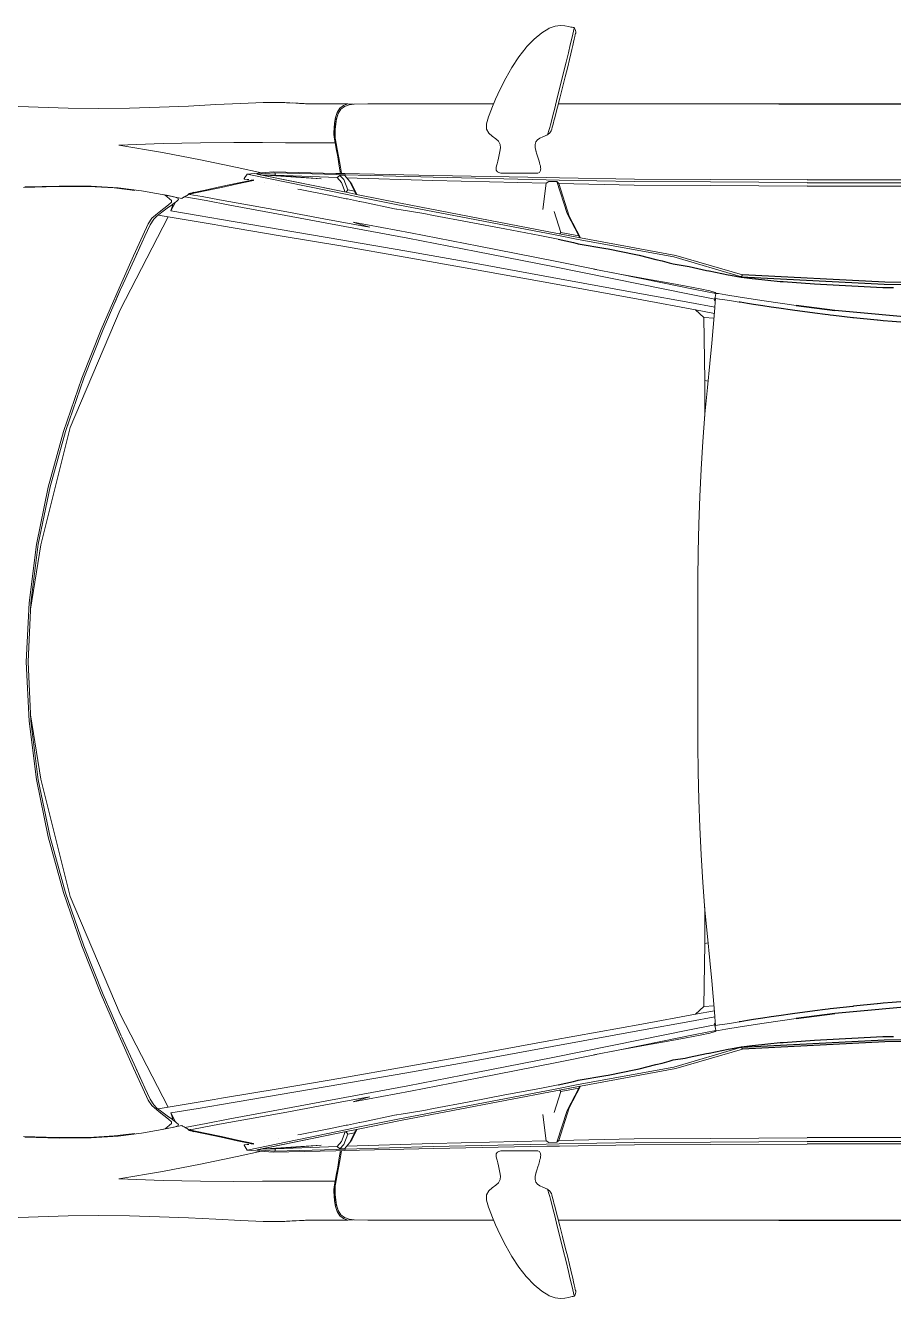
# Model space of a CAD drawing. Header units: millimetres. Extents: x -1608 to 2673, y -1019 to 974.
# Drawn here: x -782 to 576, y -1019 to 974 of the extents above; entities that cross this region are included whole.
import ezdxf

# ---------------------------------------------------------------- set-up
doc = ezdxf.new("R2010")
doc.units = ezdxf.units.MM
doc.header["$MEASUREMENT"] = 0
doc.layers.add('CITROEN C4  01', color=7, linetype='Continuous', true_color=0x9a0018)
doc.layers.add('CITROEN C4  05', color=7, linetype='Continuous', true_color=0x0f0f12)

msp = doc.modelspace()

# ---------------------------------------------------------------- linework, layer by layer
at = {"layer": 'CITROEN C4  01', "linetype": 'Continuous', "lineweight": 0}
for p, q in [((25.6, 962.7), (13.7, 952.9)), ((36.7, 969.6), (25.6, 962.7)), ((36.7, 969.6), (37.1, 969.8)), ((46.7, 973.2), (37.1, 969.8)), ((37.1, 969.8), (37.1, 969.8)), ((55, 974.2), (46.7, 973.2)), ((61.8, 973.7), (55, 974.2)), ((67.1, 972.6), (61.8, 973.7)), ((70.8, 971.8), (67.1, 972.6)), ((73.2, 971.3), (70.8, 971.8)), ((72.5, 953.6), (74.1, 960.7)), ((74.7, 971), (73.2, 971.3)), ((75.2, 965.3), (74.1, 960.7)), ((75.5, 970.8), (74.7, 971)), ((75.8, 968.1), (75.2, 965.3)), ((76, 970.7), (75.5, 970.8)), ((76.1, 969.5), (75.8, 968.1)), ((76.3, 970.5), (76, 970.7)), ((76.2, 970.1), (76.1, 969.5)), ((76.2, 970.1), (76.3, 970.5)), ((76.3, 970.5), (76.3, 970.5)), ((76.6, 970.1), (76.3, 970.5)), ((77, 969.2), (76.6, 970.1)), ((77.6, 967.9), (77, 969.2)), ((78, 959.9), (77.3, 956.9)), ((78.2, 966.2), (77.6, 967.9)), ((78.4, 961.6), (78, 959.9)), ((78.6, 964.3), (78.2, 966.2)), ((78.6, 962.3), (78.4, 961.6)), ((78.6, 962.5), (78.6, 964.3)), ((78.6, 962.3), (78.6, 962.5)), ((78.6, 962.5), (78.6, 962.5)), ((78.6, 962.3), (78.6, 962.3)), ((78.6, 962.3), (78.6, 962.3)), ((-10.6, 924.9), (1, 939.6)), ((1.8, 940.5), (1, 939.6)), ((1.8, 940.5), (13.7, 952.9)), ((1.8, 940.5), (1.8, 940.5)), ((67.3, 931.6), (70.2, 943.9)), ((70.2, 943.9), (72.5, 953.6)), ((74.1, 942.6), (72.8, 936.8)), ((75.3, 948), (74.1, 942.6)), ((76.4, 952.9), (75.3, 948)), ((77.3, 956.9), (76.4, 952.9)), ((-21.2, 908.4), (-10.6, 924.9)), ((63.6, 916.5), (67.3, 931.6)), ((69, 921), (66.1, 909.3)), ((71.1, 929.9), (69, 921)), ((72.8, 936.8), (71.1, 929.9)), ((-21.2, 908.4), (-30.8, 891.5)), ((-20.2, 910), (-21.2, 908.4)), ((-21.2, 908.4), (-21.2, 908.4)), ((54.4, 879.3), (59.2, 898.5)), ((59.2, 898.5), (63.6, 916.5)), ((66.1, 909.3), (62.3, 894)), ((-30.8, 891.5), (-39.4, 874.7)), ((-30.8, 891.5), (-30.8, 891.5)), ((49.8, 860.8), (54.4, 879.3)), ((62.3, 894), (58, 877.1)), ((-46.7, 858.8), (-52.7, 844.7)), ((-39.4, 874.7), (-46.7, 858.8)), ((45.7, 844.8), (49.8, 860.8)), ((53.8, 860.6), (50.2, 846.4)), ((58, 877.1), (53.8, 860.6)), ((-762.8, 846.1), (-808.1, 848)), ((-715.7, 844.7), (-762.8, 846.1)), ((-667.8, 844.1), (-715.7, 844.7)), ((-619.9, 844.7), (-667.8, 844.1)), ((-572.8, 846.1), (-619.9, 844.7)), ((-527.5, 848), (-572.8, 846.1)), ((-484.8, 850.2), (-527.5, 848)), ((-445.6, 852.2), (-484.8, 850.2)), ((-410.5, 853.5), (-445.6, 852.2)), ((-380.4, 853.6), (-410.5, 853.5)), ((-380.4, 853.6), (-378.7, 853.5)), ((-380.4, 853.6), (-380.4, 853.6)), ((-378.7, 853.5), (-376.6, 853.4)), ((-376.6, 853.4), (-373.9, 853.3)), ((-373.9, 853.3), (-373.9, 853.3)), ((-373.9, 853.3), (-368.9, 853)), ((-370.1, 853.1), (-370.1, 853.1)), ((-358.6, 852.5), (-370.1, 853.1)), ((-365, 852.8), (-365, 852.8)), ((-346.1, 852), (-365, 852.8)), ((-359.2, 852.5), (-359.2, 852.5)), ((-359.2, 852.5), (-333.2, 851.6)), ((-353.4, 852.1), (-353.4, 852.1)), ((-353.4, 852.1), (-325.7, 851.3)), ((-348.2, 851.9), (-348.2, 851.9)), ((-326.5, 851.3), (-348.2, 851.9)), ((-344.4, 851.6), (-344.3, 851.6)), ((-328.9, 851.3), (-344.4, 851.6)), ((-336.2, 851.4), (-329.4, 851.3)), ((-336.2, 851.4), (-336.2, 851.4)), ((-329.4, 851.3), (-319.4, 851.3)), ((-319.4, 851.3), (-307, 851.3)), ((-307, 851.3), (-292.8, 851.3)), ((-297.3, 830), (-294.7, 838.1)), ((-294.7, 838.1), (-290.6, 844.5)), ((-292.9, 836.5), (-288.8, 843)), ((-292.8, 851.3), (-277.9, 851.3)), ((-290.6, 844.5), (-285, 849)), ((-288.8, 843), (-283.2, 847.5)), ((-285, 849), (-277.9, 851.3)), ((-283.2, 847.5), (-276.1, 849.8)), ((-277.9, 851.3), (-269.2, 850.9)), ((-276.1, 849.8), (-268.3, 850.9)), ((-276.1, 849.8), (-276.1, 849.8)), ((-269.2, 850.9), (-268.9, 850.9)), ((-268.3, 850.9), (-246.9, 851.3)), ((-246.9, 851.3), (-205.4, 851.3)), ((-205.4, 851.3), (-137.1, 851.3)), ((-137.1, 851.3), (-49.8, 851.3)), ((-57.9, 831), (-53.1, 843.3)), ((-52.7, 844.7), (-54.2, 840.5)), ((-53.1, 843.3), (-53.1, 843.3)), ((45.7, 844.8), (42.8, 833)), ((50.2, 846.4), (47.6, 836.4)), ((51.4, 851.3), (55.2, 851.3)), ((55.2, 851.3), (167.1, 851.3)), ((167.1, 851.3), (281.4, 851.3)), ((281.4, 851.3), (396.4, 851.3)), ((-299.5, 813.3), (-298.8, 821.4)), ((-298.8, 821.4), (-297.3, 830)), ((-298.5, 813.7), (-297.9, 817.5)), ((-296.4, 826.1), (-297.9, 817.5)), ((-297.7, 827.6), (-295.9, 827.6)), ((-297.7, 827.6), (-296.3, 826.4)), ((-297.7, 811.7), (-297, 819.8)), ((-297, 819.8), (-295.5, 828.5)), ((-293.8, 834.2), (-296.4, 826.1)), ((-295.5, 828.5), (-292.9, 836.5)), ((-292.9, 836.5), (-293.8, 834.2)), ((-60.9, 811.7), (-60.8, 820.3)), ((-60.8, 820.3), (-57.9, 831)), ((-60.8, 820.3), (-60.8, 820.3)), ((39.2, 818.8), (38.1, 814.6)), ((40.7, 824.6), (39.2, 818.8)), ((42.8, 833), (40.7, 824.6)), ((42.7, 818), (41.8, 814.7)), ((43.7, 821.5), (42.7, 818)), ((44.6, 825.1), (43.7, 821.5)), ((45.9, 829.7), (44.6, 825.1)), ((47.6, 836.4), (45.9, 829.7)), ((-299.8, 802.8), (-299.7, 806.7)), ((-299.6, 799.9), (-299.8, 802.8)), ((-299.7, 806.7), (-299.5, 813.3)), ((-299, 796.3), (-299.6, 799.9)), ((-299.5, 799.2), (-299.4, 800.6)), ((-299.2, 805.6), (-299.4, 800.6)), ((-298.5, 813.7), (-299.2, 805.6)), ((-298, 801.3), (-297.9, 805.2)), ((-297.8, 798.4), (-298, 801.3)), ((-297.9, 805.2), (-297.7, 811.7)), ((-297.2, 795), (-297.8, 798.4)), ((-60.9, 811.7), (-60.9, 811.7)), ((-57.4, 805.5), (-60.9, 811.7)), ((-57.4, 805.5), (-57.4, 805.5)), ((-52, 800.7), (-57.4, 805.5)), ((-46.3, 796.7), (-52, 800.7)), ((22.7, 797.8), (18.8, 795.2)), ((27.1, 799.9), (22.7, 797.8)), ((30.9, 801.5), (27.1, 799.9)), ((33.1, 802.4), (30.9, 801.5)), ((30.9, 801.5), (30.9, 801.5)), ((33.1, 802.4), (34.3, 802.9)), ((33.3, 802.5), (33.1, 802.4)), ((33.1, 802.4), (33.1, 802.4)), ((35, 803.3), (34.3, 802.9)), ((34.7, 803.1), (37.2, 811.3)), ((35.7, 803.9), (35, 803.3)), ((35.7, 803.9), (36.9, 804.9)), ((38.2, 806.2), (36.9, 804.9)), ((36.9, 804.9), (36.9, 804.9)), ((37.2, 811.3), (38.1, 814.6)), ((39.4, 807.6), (38.2, 806.2)), ((40.3, 809.2), (39.4, 807.6)), ((40.5, 810), (40.3, 809.2)), ((40.3, 809.3), (40.3, 809.3)), ((41, 811.9), (40.5, 810)), ((41.8, 814.7), (41, 811.9)), ((-566.8, 789.5), (-636.6, 787)), ((-636.6, 787), (-567.9, 775.5)), ((-508.4, 790.4), (-566.8, 789.5)), ((-456.2, 790.7), (-508.4, 790.4)), ((-411.5, 790.7), (-456.2, 790.7)), ((-375.5, 790.6), (-411.5, 790.7)), ((-346, 790.6), (-375.5, 790.6)), ((-320.8, 790.6), (-346, 790.6)), ((-297.9, 790.5), (-320.8, 790.6)), ((-297.9, 790.5), (-299, 796.3)), ((-296.1, 780.9), (-297.9, 790.5)), ((-296.2, 789.6), (-297.2, 795)), ((-294.5, 780.5), (-296.2, 789.6)), ((-293.8, 768.3), (-296.1, 780.9)), ((-292.5, 769.5), (-294.5, 780.5)), ((-42.1, 792.8), (-46.3, 796.7)), ((-42, 792.8), (-42, 792.8)), ((-39.8, 787.9), (-42, 792.8)), ((-42, 792.8), (-42, 792.8)), ((-40, 777.1), (-39.3, 782.6)), ((-39.3, 782.6), (-39.8, 787.9)), ((15.1, 787.6), (16.2, 792.1)), ((15.4, 782.5), (15.1, 787.6)), ((16.6, 777.1), (15.4, 782.5)), ((16.2, 792.1), (18.8, 795.2)), ((16.2, 792.1), (16.2, 792.1)), ((16.4, 777.9), (17.9, 772.9)), ((19.1, 795.6), (19.1, 795.6)), ((-567.9, 775.5), (-508.5, 763.9)), ((-508.5, 763.9), (-451.2, 751.8)), ((-291.3, 753.8), (-293.8, 768.3)), ((-290.6, 758.5), (-292.5, 769.5)), ((-288.9, 749.1), (-290.6, 758.5)), ((-44.5, 757.5), (-43.5, 761.6)), ((-43.5, 761.6), (-42.4, 766.4)), ((-42.4, 766.4), (-41.2, 771.6)), ((-41.2, 771.6), (-40, 777.1)), ((16.6, 777.1), (16.6, 777.1)), ((17.9, 772.9), (19.3, 768)), ((19.3, 768), (20.7, 763.5)), ((20.7, 763.5), (21.8, 759.6)), ((21.8, 759.6), (22.7, 756.5)), ((-451.2, 751.8), (-413.1, 743.4)), ((-289.3, 742.5), (-291.3, 753.8)), ((-287.8, 743), (-288.9, 749.1)), ((-287.7, 742.4), (-287.8, 743)), ((-45.8, 751.8), (-45.9, 750.3)), ((-45.9, 750.3), (-45.6, 747.7)), ((-45.9, 750.3), (-45.9, 750.3)), ((-45.3, 754.4), (-45.8, 751.8)), ((-45.8, 751.8), (-45.8, 751.8)), ((-45.6, 747.7), (-44.2, 745.6)), ((-45.6, 747.7), (-45.6, 747.7)), ((-45.3, 754.2), (-44.5, 757.5)), ((-45.3, 754.4), (-44.8, 756.1)), ((-45.3, 754.4), (-45.3, 754.4)), ((-45.3, 754.2), (-45.3, 754.2)), ((-45.3, 754.2), (-45.3, 754.2)), ((-43.9, 745.1), (-44.2, 745.6)), ((-43.9, 745.1), (-43.9, 745.1)), ((-41.8, 743.8), (-43.9, 745.1)), ((-38.4, 743.1), (-41.8, 743.8)), ((-33.3, 742.9), (-38.4, 743.1)), ((-26.4, 742.9), (-33.3, 742.9)), ((-17.5, 742.9), (-26.4, 742.9)), ((-7.7, 742.9), (-17.5, 742.9)), ((1.9, 742.9), (-7.7, 742.9)), ((10.1, 742.9), (1.9, 742.9)), ((15.8, 742.9), (10.1, 742.9)), ((19.5, 743.1), (15.8, 742.9)), ((21.7, 743.8), (19.5, 743.1)), ((22.7, 745.1), (21.7, 743.8)), ((22.7, 756.5), (23.3, 754.4)), ((23.4, 747.1), (22.7, 745.1)), ((23.3, 754.4), (23.4, 753.7)), ((23.4, 747.1), (23.5, 747.7)), ((23.4, 747.1), (23.4, 747.1)), ((23.5, 747.7), (23.8, 750.3)), ((23.8, 750.3), (23.7, 751.3)), ((-785.3, 720.3), (-732.2, 721.9)), ((-783.7, 721.4), (-729.8, 722.8)), ((-732.2, 721.9), (-683.4, 721.9)), ((-729.8, 722.8), (-679.6, 722.6)), ((-683.4, 721.9), (-643.4, 719.7)), ((-679.6, 722.6), (-637.3, 719.9)), ((-643.4, 719.7), (-611.5, 716)), ((-637.3, 719.9), (-600.8, 715.4)), ((-476.2, 721.8), (-501.4, 716.4)), ((-501, 715.3), (-475.8, 720.7)), ((-451, 727.1), (-476.2, 721.8)), ((-475.8, 720.7), (-450.6, 726)), ((-425.8, 732.5), (-451, 727.1)), ((-450.6, 726), (-425.4, 731.4)), ((-428.3, 732), (-429.1, 732.1)), ((-425.8, 732.4), (-425.8, 732.5)), ((-425.7, 732.1), (-425.8, 732.4)), ((-425.5, 731.8), (-425.7, 732.1)), ((-425.4, 731.4), (-425.5, 731.8)), ((-408.5, 728.1), (-408.5, 728.1)), ((-387.2, 724), (-387.2, 724)), ((-352.5, 717.2), (-356.4, 718)), ((-600.8, 715.4), (-568.4, 709.6)), ((-571.8, 710.2), (-561.8, 708.2)), ((-568.4, 709.6), (-537.9, 703.3)), ((-563.9, 708.6), (-553.9, 700.1)), ((-561.8, 708.2), (-549.9, 705.7)), ((-553.9, 700.1), (-554, 697.5)), ((-549.9, 705.7), (-543.9, 703.9)), ((-543.9, 703.9), (-542.9, 701.8)), ((-543.7, 701.1), (-543, 701.8)), ((-537.9, 703.3), (-536.6, 704.1)), ((-536.6, 704.1), (-535.3, 704.8)), ((-535.3, 704.8), (-534, 705.6)), ((-534, 705.6), (-532.5, 706.4)), ((-532.5, 706.4), (-531, 707.2)), ((-532.5, 706.4), (-532.5, 706.4)), ((-531, 707.2), (-529.6, 708.1)), ((-531, 707.2), (-531, 707.2)), ((-529.6, 708.1), (-528.3, 708.9)), ((-529.6, 708.1), (-529.6, 708.1)), ((-528.3, 708.9), (-527.3, 709.6)), ((-527.3, 709.6), (-526.8, 710.2)), ((-526.8, 710.2), (-526.6, 710.7)), ((-501.4, 716.4), (-526.7, 711.1)), ((-526.7, 711.1), (-526.6, 711)), ((-526.6, 711), (-526.5, 710.7)), ((-526.6, 710.7), (-526.6, 711)), ((-526.5, 710.7), (-526.4, 710.4)), ((-526.4, 710.4), (-526.2, 710)), ((-526.2, 710), (-501, 715.3)), ((-526.2, 710), (-525.1, 709.7)), ((-525.1, 709.7), (-519.6, 708.7)), ((-519.6, 713), (-521, 712.3)), ((-519.6, 713), (-519.6, 713)), ((-519.6, 708.7), (-505.7, 706.2)), ((-505.7, 706.2), (-478.9, 701.3)), ((-478.9, 701.3), (-435, 693.4)), ((-352.5, 717.2), (-352.5, 717.2)), ((-573.1, 682), (-584.9, 672.2)), ((-569.3, 681.8), (-576.8, 675.8)), ((-565.7, 687.6), (-573.1, 682)), ((-569.3, 681.8), (-569.3, 681.8)), ((-560.7, 688.1), (-569.2, 681.9)), ((-558.6, 693.1), (-565.7, 687.6)), ((-552.5, 694), (-560.7, 688.1)), ((-560.7, 688.1), (-552.5, 694)), ((-554, 697.5), (-558.6, 693.1)), ((-552.5, 694), (-552.5, 694)), ((-552.4, 694.1), (-549.2, 696.4)), ((-435, 693.4), (-379, 683.2)), ((-379, 683.2), (-315.7, 671.6)), ((-144.1, 676.8), (-159.2, 679.7)), ((-590.5, 663.4), (-599, 645.3)), ((-587.1, 662.1), (-595.5, 644.4)), ((-584.9, 672.2), (-590.5, 663.4)), ((-581.8, 670.9), (-587.1, 662.1)), ((-582.1, 670.5), (-581.8, 670.9)), ((-576.8, 675.8), (-581.8, 670.9)), ((-315.7, 671.6), (-250.1, 659.4)), ((-250.1, 659.4), (-243.4, 658.2)), ((-249.4, 659.8), (-243.4, 658.2)), ((-88, 666.1), (-144.1, 676.8)), ((-32.3, 655.5), (-88, 666.1)), ((-599, 645.3), (-613.2, 613.3)), ((-595.5, 644.4), (-609.7, 613.1)), ((22.4, 645.1), (-32.3, 655.5)), ((51.1, 639.8), (22.4, 645.1)), ((-609.7, 613.1), (-601.7, 630.6)), ((-613.2, 613.3), (-636, 562.9)), ((-632.2, 563.9), (-609.7, 613.1)), ((-607.5, 618), (-609.7, 613.1)), ((107, 592.4), (145.2, 585.3)), ((107, 592.4), (111.3, 592)), ((145.2, 585.3), (187.8, 577.6)), ((338.8, 580.9), (336.7, 581.3)), ((-636, 562.9), (-664.2, 497.9)), ((-632.6, 563.1), (-660.9, 498.2)), ((-642.7, 539.9), (-632.6, 563.1)), ((-632.6, 563.1), (-632.6, 563.1)), ((187.8, 577.6), (223.3, 571.2)), ((223.3, 571.2), (251.7, 566)), ((251.7, 566), (273.4, 561.9)), ((273.4, 561.9), (288.3, 558.6)), ((288.3, 558.6), (296.6, 555.9)), ((296, 544.8), (296.2, 545.7)), ((296.1, 545.5), (296, 544.7)), ((296, 544), (296, 544.8)), ((296, 544.7), (296, 544)), ((296, 544), (296.1, 543.6)), ((296, 544), (296, 543.8)), ((296.1, 543.6), (296, 543.8)), ((296.1, 543.6), (296.1, 543.5)), ((296.2, 545.7), (296.3, 546.6)), ((296.4, 547), (296.3, 546.6)), ((296.6, 547.7), (296.4, 547)), ((296.9, 540.9), (296.4, 532.4)), ((296.6, 555.9), (298.5, 554.7)), ((296.8, 548.8), (296.6, 547.7)), ((296.8, 548.8), (296.9, 549.2)), ((296.8, 548.8), (296.8, 548.8)), ((297.2, 550.5), (296.9, 549.2)), ((297.3, 546), (296.9, 540.9)), ((297.2, 550.5), (297.4, 551.4)), ((297.3, 546.7), (297.3, 546)), ((300.5, 546.2), (297.3, 546.7)), ((297.6, 552.6), (297.4, 551.4)), ((297.4, 551.4), (297.4, 551.4)), ((297.8, 553.3), (297.6, 552.6)), ((298, 554), (297.8, 553.3)), ((298, 554), (298.1, 554.3)), ((298.1, 554.3), (298.3, 554.7)), ((298.1, 554.3), (298.1, 554.3)), ((298.3, 554.7), (302.3, 554.3)), ((302.3, 554.3), (313.7, 552.6)), ((313.7, 552.6), (336.2, 548.9)), ((373.7, 542.9), (336.2, 548.9)), ((423.7, 535.5), (373.7, 542.9)), ((373.7, 542.9), (373.7, 542.9)), ((373.7, 542.9), (423.8, 535.5)), ((295.4, 519.5), (293.9, 501.3)), ((296.4, 532.4), (295.4, 519.5)), ((293.9, 501.3), (291.7, 476.7)), ((-664.2, 497.9), (-694.3, 421.8)), ((-660.9, 498.2), (-691.1, 422.1)), ((291.7, 476.7), (288.4, 444.6)), ((288.4, 444.6), (284.7, 407)), ((-694.3, 421.8), (-723, 338.4)), ((-691.1, 422.1), (-719.9, 338.6)), ((284.7, 407), (280.9, 365.7)), ((-719.9, 338.6), (-711.5, 362.9)), ((280.9, 365.7), (277.5, 322.6)), ((-723, 338.4), (-746.9, 251.3)), ((-719.9, 338.6), (-744, 251.5)), ((277.5, 322.6), (274.8, 279.4)), ((274.8, 279.4), (272.8, 236.3)), ((-746.9, 251.3), (-765.2, 161.5)), ((-744, 251.5), (-762.4, 161.7)), ((272.8, 236.3), (271.4, 193.1)), ((271.4, 193.1), (270.5, 150)), ((-765.2, 161.5), (-776.9, 69.9)), ((-762.4, 161.7), (-774.2, 70)), ((270.5, 150), (269.9, 106.8)), ((269.9, 106.8), (269.6, 63.7)), ((-776.9, 69.9), (-781.1, -22.6)), ((-774.2, 70), (-778.4, -22.6)), ((269.6, 63.7), (269.5, 20.5)), ((269.5, 20.5), (269.5, -22.6)), ((-776.9, -115.2), (-781.1, -22.6)), ((-774.2, -115.2), (-778.4, -22.6)), ((269.5, -65.8), (269.5, -22.6)), ((269.6, -108.9), (269.5, -65.8)), ((-765.2, -206.8), (-776.9, -115.2)), ((-762.4, -206.9), (-774.2, -115.2)), ((269.9, -152.1), (269.6, -108.9)), ((270.5, -195.2), (269.9, -152.1)), ((271.4, -238.4), (270.5, -195.2)), ((-746.9, -296.6), (-765.2, -206.8)), ((-744, -296.8), (-762.4, -206.9)), ((272.8, -281.5), (271.4, -238.4)), ((-723, -383.6), (-746.9, -296.6)), ((-719.9, -383.9), (-744, -296.8)), ((274.8, -324.7), (272.8, -281.5)), ((277.5, -367.8), (274.8, -324.7)), ((280.9, -411), (277.5, -367.8)), ((-694.3, -467), (-723, -383.6)), ((-719.9, -383.9), (-711.5, -408.1)), ((-691.1, -467.3), (-719.9, -383.9)), ((284.7, -452.3), (280.9, -411)), ((288.4, -489.9), (284.7, -452.3)), ((-664.2, -543.1), (-694.3, -467)), ((-660.9, -543.4), (-691.1, -467.3)), ((291.7, -521.9), (288.4, -489.9)), ((293.9, -546.6), (291.7, -521.9)), ((-636, -608.2), (-664.2, -543.1)), ((-632.6, -608.3), (-660.9, -543.4)), ((295.4, -564.8), (293.9, -546.6)), ((296.4, -577.6), (295.4, -564.8)), ((296.9, -586.1), (296.4, -577.6)), ((-642.7, -585.2), (-632.6, -608.3)), ((296, -589.2), (296.1, -588.8)), ((296.1, -588.8), (296, -589)), ((296, -589.2), (296, -589)), ((296, -589.2), (296, -590)), ((296, -589.9), (296, -589.2)), ((296.1, -590.7), (296, -589.9)), ((296, -590), (296.2, -590.9)), ((296.1, -588.8), (296.1, -588.8)), ((296.2, -590.9), (296.3, -591.8)), ((296.4, -592.2), (296.3, -591.8)), ((296.6, -592.9), (296.4, -592.2)), ((296.8, -594), (296.6, -592.9)), ((296.8, -594), (296.9, -594.4)), ((296.8, -594), (296.8, -594)), ((297.3, -591.2), (296.9, -586.1)), ((297.2, -595.8), (296.9, -594.4)), ((297.2, -595.8), (297.4, -596.7)), ((297.3, -592), (297.3, -591.2)), ((300.5, -591.5), (297.3, -592)), ((297.6, -597.8), (297.4, -596.7)), ((297.4, -596.7), (297.4, -596.7)), ((297.8, -598.5), (297.6, -597.8)), ((302.3, -599.6), (313.7, -597.8)), ((313.7, -597.8), (336.2, -594.2)), ((373.7, -588.1), (336.2, -594.2)), ((423.7, -580.7), (373.7, -588.1)), ((373.7, -588.1), (423.8, -580.7)), ((373.7, -588.1), (373.7, -588.1)), ((-613.2, -658.5), (-636, -608.2)), ((-632.6, -608.3), (-632.6, -608.3)), ((-632.2, -609.2), (-609.7, -658.3)), ((187.8, -622.8), (223.3, -616.5)), ((223.3, -616.5), (251.7, -611.3)), ((251.7, -611.3), (273.4, -607.1)), ((273.4, -607.1), (288.3, -603.8)), ((288.3, -603.8), (296.6, -601.1)), ((296.6, -601.1), (298.5, -600)), ((298, -599.2), (297.8, -598.5)), ((298, -599.2), (298.1, -599.6)), ((298.1, -599.6), (298.1, -599.6)), ((298.1, -599.6), (298.3, -600)), ((298.3, -600), (302.3, -599.6)), ((107, -637.6), (145.2, -630.6)), ((107, -637.6), (111.3, -637.3)), ((145.2, -630.6), (187.8, -622.8)), ((338.8, -626.2), (336.7, -626.5)), ((-599, -690.5), (-613.2, -658.5)), ((-609.7, -658.3), (-601.7, -675.8)), ((-595.5, -689.7), (-609.7, -658.3)), ((-607.5, -663.2), (-609.7, -658.3)), ((-590.5, -708.7), (-599, -690.5)), ((-587.1, -707.3), (-595.5, -689.7)), ((22.4, -690.4), (-32.3, -700.7)), ((51.1, -685), (22.4, -690.4)), ((-584.9, -717.4), (-590.5, -708.7)), ((-581.8, -716.1), (-587.1, -707.3)), ((-573.1, -727.2), (-584.9, -717.4)), ((-582.1, -715.8), (-581.8, -716.1)), ((-576.8, -721.1), (-581.8, -716.1)), ((-379, -728.4), (-315.7, -716.8)), ((-315.7, -716.8), (-250.1, -704.7)), ((-250.1, -704.7), (-243.4, -703.4)), ((-249.4, -705.1), (-243.4, -703.4)), ((-88, -711.3), (-144.1, -722.1)), ((-32.3, -700.7), (-88, -711.3)), ((-569.3, -727), (-576.8, -721.1)), ((-565.7, -732.8), (-573.1, -727.2)), ((-569.3, -727), (-569.3, -727)), ((-560.7, -733.3), (-569.2, -727.1)), ((-558.6, -738.3), (-565.7, -732.8)), ((-552.5, -739.2), (-560.7, -733.3)), ((-560.7, -733.3), (-552.5, -739.2)), ((-435, -738.6), (-379, -728.4)), ((-144.1, -722.1), (-159.2, -725)), ((-600.8, -760.6), (-568.4, -754.9)), ((-571.8, -755.5), (-561.8, -753.4)), ((-568.4, -754.9), (-537.9, -748.6)), ((-563.9, -753.8), (-553.9, -745.4)), ((-561.8, -753.4), (-549.9, -751)), ((-554, -742.8), (-558.6, -738.3)), ((-553.9, -745.4), (-554, -742.8)), ((-552.5, -739.2), (-552.5, -739.2)), ((-552.4, -739.3), (-549.2, -741.7)), ((-549.9, -751), (-543.9, -749.1)), ((-543.9, -749.1), (-542.9, -747.1)), ((-543.7, -746.4), (-543, -747.1)), ((-537.9, -748.6), (-536.6, -749.3)), ((-536.6, -749.3), (-535.3, -750)), ((-535.3, -750), (-534, -750.8)), ((-534, -750.8), (-532.5, -751.6)), ((-532.5, -751.6), (-531, -752.5)), ((-532.5, -751.6), (-532.5, -751.6)), ((-531, -752.5), (-529.6, -753.3)), ((-531, -752.5), (-531, -752.5)), ((-529.6, -753.3), (-528.3, -754.1)), ((-529.6, -753.3), (-529.6, -753.3)), ((-528.3, -754.1), (-527.3, -754.9)), ((-527.3, -754.9), (-526.8, -755.5)), ((-526.8, -755.5), (-526.6, -755.9)), ((-526.7, -756.3), (-526.6, -756.2)), ((-501.4, -761.7), (-526.7, -756.3)), ((-526.6, -755.9), (-526.6, -756.2)), ((-526.6, -756.2), (-526.5, -756)), ((-526.5, -756), (-526.4, -755.6)), ((-526.4, -755.6), (-526.2, -755.2)), ((-526.2, -755.2), (-525.1, -755)), ((-526.2, -755.2), (-501, -760.6)), ((-525.1, -755), (-519.6, -754)), ((-519.6, -758.2), (-521, -757.5)), ((-519.6, -754), (-505.7, -751.4)), ((-505.7, -751.4), (-478.9, -746.6)), ((-478.9, -746.6), (-435, -738.6)), ((-785.3, -765.6), (-732.2, -767.2)), ((-783.7, -766.7), (-729.8, -768.1)), ((-732.2, -767.2), (-683.4, -767.2)), ((-729.8, -768.1), (-679.6, -767.8)), ((-683.4, -767.2), (-643.4, -764.9)), ((-679.6, -767.8), (-637.3, -765.1)), ((-643.4, -764.9), (-611.5, -761.2)), ((-637.3, -765.1), (-600.8, -760.6)), ((-519.6, -758.2), (-519.6, -758.2)), ((-476.2, -767), (-501.4, -761.7)), ((-501, -760.6), (-475.8, -765.9)), ((-451, -772.4), (-476.2, -767)), ((-475.8, -765.9), (-450.6, -771.3)), ((-425.8, -777.7), (-451, -772.4)), ((-450.6, -771.3), (-425.4, -776.6)), ((-428.3, -777.2), (-429.1, -777.4)), ((-425.7, -777.4), (-425.8, -777.6)), ((-425.5, -777), (-425.7, -777.4)), ((-425.4, -776.6), (-425.5, -777)), ((-408.5, -773.3), (-408.5, -773.3)), ((-387.2, -769.2), (-387.2, -769.2)), ((-352.5, -762.4), (-356.4, -763.2)), ((-352.5, -762.4), (-352.5, -762.4)), ((-508.5, -809.1), (-451.2, -797)), ((-451.2, -797), (-413.1, -788.7)), ((-425.8, -777.6), (-425.8, -777.7)), ((-289.3, -787.7), (-291.3, -799.1)), ((-288.9, -794.3), (-290.6, -803.7)), ((-287.8, -788.3), (-288.9, -794.3)), ((-287.7, -787.7), (-287.8, -788.3)), ((-45.9, -795.6), (-45.6, -793)), ((-45.8, -797.1), (-45.9, -795.6)), ((-45.9, -795.6), (-45.9, -795.6)), ((-45.3, -799.6), (-45.8, -797.1)), ((-45.8, -797.1), (-45.8, -797.1)), ((-45.6, -793), (-44.2, -790.8)), ((-45.6, -793), (-45.6, -793)), ((-43.9, -790.3), (-44.2, -790.8)), ((-41.8, -789.1), (-43.9, -790.3)), ((-43.9, -790.3), (-43.9, -790.3)), ((-38.4, -788.3), (-41.8, -789.1)), ((-33.3, -788.1), (-38.4, -788.3)), ((-26.4, -788.1), (-33.3, -788.1)), ((-17.5, -788.1), (-26.4, -788.1)), ((-7.7, -788.1), (-17.5, -788.1)), ((1.9, -788.1), (-7.7, -788.1)), ((10.1, -788.1), (1.9, -788.1)), ((15.8, -788.1), (10.1, -788.1)), ((19.5, -788.3), (15.8, -788.1)), ((21.7, -789.1), (19.5, -788.3)), ((22.7, -790.3), (21.7, -789.1)), ((23.4, -792.3), (22.7, -790.3)), ((23.4, -792.3), (23.4, -792.3)), ((23.4, -792.3), (23.5, -793)), ((23.5, -793), (23.8, -795.6)), ((23.8, -795.6), (23.7, -796.6)), ((-567.9, -820.7), (-508.5, -809.1)), ((-293.8, -813.6), (-296.1, -826.1)), ((-292.5, -814.8), (-294.5, -825.7)), ((-291.3, -799.1), (-293.8, -813.6)), ((-290.6, -803.7), (-292.5, -814.8)), ((-45.3, -799.4), (-45.3, -799.4)), ((-45.3, -799.4), (-44.5, -802.7)), ((-45.3, -799.4), (-45.3, -799.4)), ((-45.3, -799.6), (-44.8, -801.3)), ((-45.3, -799.6), (-45.3, -799.6)), ((-44.5, -802.7), (-43.5, -806.8)), ((-43.5, -806.8), (-42.4, -811.6)), ((-42.4, -811.6), (-41.2, -816.8)), ((-41.2, -816.8), (-40, -822.3)), ((17.9, -818.2), (19.3, -813.3)), ((19.3, -813.3), (20.7, -808.8)), ((20.7, -808.8), (21.8, -804.9)), ((21.8, -804.9), (22.7, -801.7)), ((22.7, -801.7), (23.3, -799.6)), ((23.3, -799.6), (23.4, -798.9)), ((-636.6, -832.2), (-567.9, -820.7)), ((-566.8, -834.8), (-636.6, -832.2)), ((-508.4, -835.7), (-566.8, -834.8)), ((-456.2, -836), (-508.4, -835.7)), ((-411.5, -835.9), (-456.2, -836)), ((-375.5, -835.9), (-411.5, -835.9)), ((-346, -835.8), (-375.5, -835.9)), ((-320.8, -835.8), (-346, -835.8)), ((-297.9, -835.8), (-320.8, -835.8)), ((-297.9, -835.8), (-299, -841.5)), ((-296.1, -826.1), (-297.9, -835.8)), ((-296.2, -834.8), (-297.2, -840.2)), ((-294.5, -825.7), (-296.2, -834.8)), ((-39.8, -833.2), (-42, -838.1)), ((-40, -822.3), (-39.3, -827.8)), ((-39.3, -827.8), (-39.8, -833.2)), ((15.4, -827.8), (15.1, -832.9)), ((15.1, -832.9), (16.2, -837.3)), ((16.6, -822.3), (15.4, -827.8)), ((16.2, -837.3), (18.8, -840.5)), ((16.2, -837.3), (16.2, -837.3)), ((16.4, -823.1), (17.9, -818.2)), ((16.6, -822.3), (16.6, -822.3)), ((-299.6, -845.1), (-299.8, -848)), ((-299.8, -848), (-299.7, -852)), ((-299.7, -852), (-299.5, -858.5)), ((-299, -841.5), (-299.6, -845.1)), ((-299.5, -844.4), (-299.4, -845.9)), ((-299.2, -850.8), (-299.4, -845.9)), ((-298.5, -858.9), (-299.2, -850.8)), ((-297.8, -843.6), (-298, -846.5)), ((-298, -846.5), (-297.9, -850.4)), ((-297.9, -850.4), (-297.7, -857)), ((-297.2, -840.2), (-297.8, -843.6)), ((-297.7, -857), (-297, -865.1)), ((-57.4, -850.7), (-60.9, -857)), ((-60.9, -857), (-60.9, -857)), ((-60.9, -857), (-60.8, -865.6)), ((-52, -845.9), (-57.4, -850.7)), ((-57.4, -850.7), (-57.4, -850.7)), ((-46.3, -841.9), (-52, -845.9)), ((-42.1, -838.1), (-46.3, -841.9)), ((-42, -838.1), (-42, -838.1)), ((-42, -838.1), (-42, -838.1)), ((22.7, -843.1), (18.8, -840.5)), ((19.1, -840.8), (19.1, -840.8)), ((27.1, -845.2), (22.7, -843.1)), ((30.9, -846.7), (27.1, -845.2)), ((33.1, -847.6), (30.9, -846.7)), ((30.9, -846.7), (30.9, -846.7)), ((33.3, -847.7), (33.1, -847.6)), ((33.1, -847.7), (34.3, -848.2)), ((33.1, -847.7), (33.1, -847.7)), ((35, -848.6), (34.3, -848.2)), ((34.7, -848.4), (37.2, -856.5)), ((35.7, -849.2), (35, -848.6)), ((35.7, -849.2), (36.9, -850.2)), ((38.2, -851.4), (36.9, -850.2)), ((36.9, -850.2), (36.9, -850.2)), ((37.2, -856.5), (38.1, -859.8)), ((39.4, -852.9), (38.2, -851.4)), ((40.3, -854.5), (39.4, -852.9)), ((40.5, -855.2), (40.3, -854.5)), ((40.3, -854.5), (40.3, -854.5)), ((41, -857.2), (40.5, -855.2)), ((41.8, -859.9), (41, -857.2)), ((-299.5, -858.5), (-298.8, -866.6)), ((-298.8, -866.6), (-297.3, -875.2)), ((-298.5, -858.9), (-297.9, -862.8)), ((-296.4, -871.4), (-297.9, -862.8)), ((-297.7, -872.8), (-296.3, -871.6)), ((-297.7, -872.9), (-295.9, -872.9)), ((-297.3, -875.2), (-294.7, -883.3)), ((-297, -865.1), (-295.5, -873.7)), ((-293.8, -879.5), (-296.4, -871.4)), ((-295.5, -873.7), (-292.9, -881.8)), ((-60.8, -865.6), (-60.8, -865.6)), ((-60.8, -865.6), (-57.9, -876.2)), ((-57.9, -876.2), (-53.1, -888.5)), ((39.2, -864), (38.1, -859.8)), ((40.7, -869.8), (39.2, -864)), ((42.8, -878.2), (40.7, -869.8)), ((42.7, -863.2), (41.8, -859.9)), ((43.7, -866.8), (42.7, -863.2)), ((44.6, -870.3), (43.7, -866.8)), ((45.9, -874.9), (44.6, -870.3)), ((47.6, -881.7), (45.9, -874.9)), ((-762.8, -891.4), (-808.1, -893.3)), ((-715.7, -890), (-762.8, -891.4)), ((-667.8, -889.4), (-715.7, -890)), ((-619.9, -890), (-667.8, -889.4)), ((-572.8, -891.4), (-619.9, -890)), ((-527.5, -893.3), (-572.8, -891.4)), ((-484.8, -895.4), (-527.5, -893.3)), ((-445.6, -897.4), (-484.8, -895.4)), ((-359.2, -897.7), (-333.2, -896.8)), ((-353.4, -897.4), (-325.7, -896.6)), ((-326.5, -896.6), (-348.2, -897.1)), ((-348.2, -897.1), (-348.2, -897.1)), ((-328.9, -896.6), (-344.4, -896.9)), ((-344.4, -896.9), (-344.3, -896.9)), ((-336.2, -896.6), (-329.4, -896.6)), ((-336.2, -896.6), (-336.2, -896.6)), ((-329.4, -896.6), (-319.4, -896.6)), ((-319.4, -896.6), (-307, -896.5)), ((-307, -896.5), (-292.8, -896.5)), ((-294.7, -883.3), (-290.6, -889.8)), ((-292.9, -881.8), (-293.8, -879.5)), ((-292.9, -881.8), (-288.8, -888.2)), ((-292.8, -896.5), (-277.9, -896.5)), ((-290.6, -889.8), (-285, -894.3)), ((-288.8, -888.2), (-283.2, -892.7)), ((-285, -894.3), (-277.9, -896.5)), ((-283.2, -892.7), (-276.1, -895)), ((-277.9, -896.5), (-269.2, -896.2)), ((-276.1, -895), (-276.1, -895)), ((-276.1, -895), (-268.3, -896.2)), ((-269.2, -896.2), (-268.9, -896.1)), ((-268.3, -896.2), (-246.9, -896.6)), ((-246.9, -896.6), (-205.4, -896.6)), ((-205.4, -896.6), (-137.1, -896.6)), ((-137.1, -896.6), (-49.8, -896.6)), ((-52.7, -889.9), (-54.2, -885.7)), ((-53.1, -888.5), (-53.1, -888.5)), ((-46.7, -904), (-52.7, -889.9)), ((45.7, -890), (42.8, -878.2)), ((45.7, -890), (49.8, -906)), ((50.2, -891.6), (47.6, -881.7)), ((53.8, -905.8), (50.2, -891.6)), ((51.4, -896.6), (55.2, -896.6)), ((55.2, -896.6), (167.1, -896.6)), ((167.1, -896.6), (281.4, -896.6)), ((281.4, -896.6), (396.4, -896.6)), ((-410.5, -898.8), (-445.6, -897.4)), ((-380.4, -898.9), (-410.5, -898.8)), ((-380.4, -898.9), (-378.7, -898.8)), ((-380.4, -898.9), (-380.4, -898.9)), ((-378.7, -898.8), (-376.6, -898.7)), ((-376.6, -898.7), (-373.9, -898.5)), ((-373.9, -898.5), (-368.9, -898.2)), ((-373.9, -898.5), (-373.9, -898.5)), ((-358.6, -897.8), (-370.1, -898.3)), ((-370.1, -898.3), (-370.1, -898.3)), ((-346.1, -897.2), (-365, -898)), ((-365, -898), (-365, -898)), ((-359.2, -897.7), (-359.2, -897.7)), ((-353.4, -897.4), (-353.4, -897.4)), ((-39.4, -919.9), (-46.7, -904)), ((49.8, -906), (54.4, -924.5)), ((58, -922.4), (53.8, -905.8)), ((-30.8, -936.8), (-39.4, -919.9)), ((-21.2, -953.7), (-30.8, -936.8)), ((-30.8, -936.8), (-30.8, -936.8)), ((54.4, -924.5), (59.2, -943.7)), ((62.3, -939.3), (58, -922.4)), ((-20.2, -955.2), (-21.2, -953.7)), ((-21.2, -953.7), (-10.6, -970.2)), ((-21.2, -953.7), (-21.2, -953.7)), ((59.2, -943.7), (63.6, -961.7)), ((66.1, -954.5), (62.3, -939.3)), ((69, -966.2), (66.1, -954.5)), ((-10.6, -970.2), (1, -984.8)), ((63.6, -961.7), (67.3, -976.9)), ((67.3, -976.9), (70.2, -989.2)), ((71.1, -975.1), (69, -966.2)), ((72.8, -982), (71.1, -975.1)), ((1.8, -985.7), (1, -984.8)), ((1.8, -985.7), (1.8, -985.7)), ((1.8, -985.7), (13.7, -998.1)), ((70.2, -989.2), (72.5, -998.8)), ((74.1, -987.8), (72.8, -982)), ((75.3, -993.2), (74.1, -987.8)), ((76.4, -998.1), (75.3, -993.2)), ((25.6, -1008), (13.7, -998.1)), ((36.7, -1014.8), (25.6, -1008)), ((36.7, -1014.8), (37.1, -1015.1)), ((46.7, -1018.5), (37.1, -1015.1)), ((37.1, -1015.1), (37.1, -1015.1)), ((73.2, -1016.5), (70.8, -1017)), ((72.5, -998.8), (74.1, -1005.9)), ((74.7, -1016.2), (73.2, -1016.5)), ((75.2, -1010.6), (74.1, -1005.9)), ((75.5, -1016), (74.7, -1016.2)), ((75.8, -1013.3), (75.2, -1010.6)), ((76, -1015.9), (75.5, -1016)), ((76.1, -1014.7), (75.8, -1013.3)), ((76.3, -1015.7), (76, -1015.9)), ((76.2, -1015.4), (76.1, -1014.7)), ((76.2, -1015.4), (76.3, -1015.7)), ((76.6, -1015.3), (76.3, -1015.7)), ((76.3, -1015.7), (76.3, -1015.7)), ((77.3, -1002.1), (76.4, -998.1)), ((77, -1014.5), (76.6, -1015.3)), ((77.6, -1013.1), (77, -1014.5)), ((78, -1005.1), (77.3, -1002.1)), ((78.2, -1011.4), (77.6, -1013.1)), ((78.4, -1006.9), (78, -1005.1)), ((78.6, -1009.5), (78.2, -1011.4)), ((78.6, -1007.6), (78.4, -1006.9)), ((78.6, -1007.5), (78.6, -1007.7)), ((78.6, -1007.5), (78.6, -1007.5)), ((78.6, -1007.5), (78.6, -1007.5)), ((78.6, -1007.7), (78.6, -1009.5)), ((78.6, -1007.7), (78.6, -1007.7)), ((55, -1019.5), (46.7, -1018.5)), ((61.8, -1018.9), (55, -1019.5)), ((67.1, -1017.8), (61.8, -1018.9)), ((70.8, -1017), (67.1, -1017.8))]:
    msp.add_line(p, q, dxfattribs=at)
at = {"layer": 'CITROEN C4  01', "linetype": 'Continuous'}
for p, q in [((396.4, 851.3), (510.1, 851.3)), ((510.1, 851.3), (620.9, 851.3)), ((484.1, 527.6), (423.7, 535.5)), ((423.8, 535.5), (484.2, 527.7)), ((484.1, -572.9), (423.7, -580.7)), ((423.8, -580.7), (484.2, -572.9)), ((396.4, -896.6), (510.1, -896.6)), ((510.1, -896.6), (620.9, -896.6))]:
    msp.add_line(p, q, dxfattribs=at)
at = {"layer": 'CITROEN C4  01', "linetype": 'Continuous', "lineweight": 0, "flags": 128}
for points in [[(23.7, 751.3), (23.7, 751.3), (23.4, 753.7), (23.4, 753.7)], [(-440.3, 733.5), (-440.3, 733.5), (-439.4, 733.3), (-435.7, 733.2), (-435.5, 733.1), (-432.9, 732.8), (-432.9, 732.8)], [(-429.2, 732.1), (-429.2, 732.1), (-429.1, 732.1), (-429.1, 732.1)], [(-425.4, 731.4), (-425.4, 731.4), (-425.4, 731.4)], [(-546.1, 698.8), (-547.9, 697.4), (-549.2, 696.4), (-549.2, 696.4)], [(-543.7, 701.1), (-543.7, 701.1), (-546.1, 698.8)], [(-352.5, 717.2), (-352.5, 717.2), (-307.8, 708.4), (-307.2, 708.3), (-280.7, 702.9), (-278.5, 702.5), (-259.5, 698.7), (-259.1, 698.6), (-256.5, 698.1), (-253.3, 697.4), (-204.8, 687.3), (-201.9, 686.7), (-201.5, 686.6), (-194.5, 685.4), (-159.2, 679.7)], [(-269.5, 666.1), (-258.4, 662.5), (-249.4, 659.8)], [(338.8, 580.9), (338.1, 580.9), (337.9, 580.8), (336.7, 581.3)], [(297.1, 543.4), (296.1, 543.5), (296.1, 543.5), (296.1, 543.6)], [(334.3, 541), (319.1, 543.3), (311.8, 544.5), (303.5, 545.8), (300.5, 546.2)], [(297.1, -588.7), (296.1, -588.8), (296.1, -588.8), (296.1, -588.8)], [(334.3, -586.2), (319.1, -588.6), (311.8, -589.7), (303.5, -591), (300.5, -591.5)], [(338.8, -626.2), (338.1, -626.2), (337.9, -626), (336.7, -626.5)], [(-269.5, -711.3), (-258.4, -707.8), (-249.4, -705.1)], [(-352.5, -762.4), (-352.5, -762.4), (-307.8, -753.6), (-307.2, -753.5), (-280.7, -748.2), (-278.5, -747.7), (-259.5, -743.9), (-259.1, -743.9), (-256.5, -743.3), (-253.3, -742.6), (-204.8, -732.5), (-201.9, -731.9), (-201.5, -731.8), (-194.5, -730.6), (-159.2, -725)], [(-546.1, -744.1), (-547.9, -742.7), (-549.2, -741.7), (-549.2, -741.7)], [(-543.7, -746.4), (-543.7, -746.4), (-546.1, -744.1)], [(-429.2, -777.4), (-429.2, -777.4), (-429.1, -777.4), (-429.1, -777.4)], [(-425.4, -776.6), (-425.4, -776.6), (-425.4, -776.6)], [(-440.3, -778.7), (-440.3, -778.7), (-439.4, -778.5), (-435.7, -778.4), (-435.5, -778.4), (-432.9, -778.1), (-432.9, -778.1)], [(23.7, -796.6), (23.7, -796.6), (23.4, -798.9), (23.4, -798.9)]]:
    msp.add_lwpolyline(points, dxfattribs=at)
at = {"layer": 'CITROEN C4  01', "linetype": 'Continuous', "flags": 128}
for points in [[(51.1, 639.8), (74.9, 634.3), (78.8, 633.3), (81, 632.7), (82.5, 632.5), (126, 625), (129.4, 624.4), (172.7, 615.5), (177.7, 614.4), (204.2, 607.9), (213.7, 605.6), (224.9, 602.5), (230.9, 600.7), (249.7, 597.6), (256.1, 596.5), (283.5, 590.7), (287.1, 589.9), (287.3, 589.9), (317.2, 583.8), (320.9, 583.2), (337.7, 580.2), (337.8, 580.2), (337.9, 580.2), (354.6, 577.8), (360, 577.3), (398.6, 573.5), (400.1, 573.4), (403.3, 573.1), (452.1, 569.6), (461.6, 569.1), (510.5, 566.3), (559, 564.1), (561.2, 564), (564.9, 563.9), (572.3, 563.9), (575.9, 563.9)], [(550.2, 512.5), (513.4, 516.5), (512.1, 516.6), (482.1, 519.9), (481.9, 519.9), (476.8, 520.6), (473.9, 521), (469, 521.6), (453, 523.7), (441.2, 525.3), (421.6, 527.8), (418, 528.3), (396.4, 531.5), (384.3, 533.2), (371.7, 535.1), (357, 537.4), (347.5, 538.9), (336.1, 540.7), (334.3, 541)], [(614.3, 507.5), (573.9, 510.6), (559.8, 511.8), (555.4, 512.1), (550.7, 512.5), (550.2, 512.5)], [(550.2, -557.8), (513.4, -561.7), (512.1, -561.9), (482.1, -565.1), (481.9, -565.2), (476.8, -565.8), (473.9, -566.2), (469, -566.8), (453, -569), (441.2, -570.5), (421.6, -573), (418, -573.6), (396.4, -576.7), (384.3, -578.5), (371.7, -580.3), (357, -582.7), (347.5, -584.1), (336.1, -585.9), (334.3, -586.2)], [(614.3, -552.7), (573.9, -555.9), (559.8, -557), (555.4, -557.3), (550.7, -557.7), (550.2, -557.8)], [(51.1, -685), (74.9, -679.5), (78.8, -678.5), (81, -678), (82.5, -677.7), (126, -670.3), (129.4, -669.6), (172.7, -660.8), (177.7, -659.6), (204.2, -653.2), (213.7, -650.9), (224.9, -647.7), (230.9, -645.9), (249.7, -642.9), (256.1, -641.7), (283.5, -635.9), (287.1, -635.2), (287.3, -635.1), (317.2, -629.1), (320.9, -628.5), (337.7, -625.5), (337.8, -625.5), (337.9, -625.4), (354.6, -623), (360, -622.6), (398.6, -618.7), (400.1, -618.6), (403.3, -618.4), (452.1, -614.8), (461.6, -614.3), (510.5, -611.6), (559, -609.3), (561.2, -609.2), (564.9, -609.2), (572.3, -609.1), (575.9, -609.1)]]:
    msp.add_lwpolyline(points, dxfattribs=at)
at = {"layer": 'CITROEN C4  01', "linetype": 'Continuous'}
for points in [[(627.2, 514.9), (484.2, 527.7)], [(627.2, -560.1), (484.2, -572.9)]]:
    msp.add_lwpolyline(points, dxfattribs=at)
at = {"layer": 'CITROEN C4  05', "linetype": 'Continuous', "lineweight": 0}
for p, q in [((-440.3, 734.3), (-435.7, 741.6)), ((-394.6, 744.9), (-435.7, 741.6)), ((-435.7, 741.6), (-278.8, 709.5)), ((-420.2, 741.2), (-392.1, 743.6)), ((-280.7, 712.9), (-420.2, 741.2)), ((-420.2, 741.2), (-414.9, 740.1)), ((-391.3, 739.6), (-414.9, 740.1)), ((-414.9, 740.1), (-319.9, 734.1)), ((-414.9, 740.1), (-414.9, 740.1)), ((-280.7, 712.9), (-414.9, 740.1)), ((-394.6, 744.9), (-296.7, 742.6)), ((-391.3, 739.6), (-392.1, 743.6)), ((-392.1, 743.6), (-295.2, 740.7)), ((-319.9, 734.1), (-391.3, 739.6)), ((-294.9, 736.3), (-391.3, 739.6)), ((-282.7, 742.3), (-296.7, 742.6)), ((-295.2, 740.7), (-280.9, 740.3)), ((-294.9, 736.3), (-290.5, 739.5)), ((-283.4, 739.6), (-290.5, 739.5)), ((-290.5, 739.5), (-284.4, 732.8)), ((-274.8, 729.8), (-283.4, 739.6)), ((-283.4, 739.6), (-283.4, 739.6)), ((-143.9, 739.2), (-282.7, 742.3)), ((-280.9, 740.3), (-144.6, 736.4)), ((-143.9, 739.2), (33.3, 735.9)), ((-440.3, 734.3), (-440.3, 733.5)), ((-288.1, 728.5), (-294.9, 736.3)), ((-282.2, 713.2), (-288.1, 728.5)), ((-284.4, 732.8), (-278.2, 716.8)), ((-144.8, 731.2), (-280.1, 735.8)), ((-267.7, 714.7), (-274.8, 729.8)), ((-274.8, 729.8), (-271.5, 725.6)), ((-271.5, 725.6), (-271.5, 725.6)), ((-271.5, 725.6), (-263.8, 709.5)), ((32.4, 727.1), (-144.8, 731.2)), ((-144.6, 736.4), (32.6, 732.5)), ((27.2, 685.9), (32.4, 727.1)), ((36.3, 729.8), (32.4, 727.1)), ((32.6, 732.5), (52.5, 732.1)), ((53.2, 735.5), (33.3, 735.9)), ((49.2, 729.6), (36.3, 729.8)), ((65, 679.8), (49.2, 729.6)), ((49.2, 729.6), (52.3, 726.6)), ((170.2, 724.2), (52.3, 726.6)), ((52.3, 726.6), (68.4, 675.7)), ((52.5, 732.1), (170.4, 729.8)), ((170.8, 733.5), (53.2, 735.5)), ((289.6, 723.4), (170.2, 724.2)), ((170.4, 729.8), (289.6, 729.1)), ((289.9, 733), (170.8, 733.5)), ((289.6, 729.1), (440.7, 728.4)), ((440.6, 722.6), (289.6, 723.4)), ((440.9, 732.4), (289.9, 733)), ((-548.1, 705.4), (-548.2, 705.2)), ((-499.6, 699.9), (-532.9, 706.1)), ((-462.8, 693), (-499.6, 699.9)), ((-278.2, 716.8), (-280.8, 712.9)), ((-261.7, 709.1), (-280.7, 712.9)), ((-280.7, 712.9), (-280.7, 712.9)), ((-259.5, 705.5), (-278.8, 709.5)), ((-278.2, 716.8), (-267.7, 714.7)), ((-267.7, 714.7), (-264.2, 709.6)), ((-195.6, 695.7), (-261.7, 709.1)), ((-199.8, 693.3), (-259.5, 705.5)), ((-547.9, 697.4), (-555, 683.7)), ((-551.5, 694.7), (-555, 683.7)), ((-555, 683.7), (-512.1, 676.4)), ((-374.9, 676.5), (-462.8, 693)), ((-199.8, 693.3), (46.4, 646.1)), ((50.3, 648.4), (-195.6, 695.7)), ((44.8, 683.1), (55.4, 650)), ((83.4, 644.6), (65, 679.8)), ((-559.4, 674.7), (-634.4, 528.7)), ((-575, 677.3), (-487.4, 662.5)), ((-475.7, 670.3), (-512.1, 676.4)), ((-475.5, 660.5), (-487.4, 662.5)), ((-475.7, 670.3), (-383.9, 654.8)), ((-383.7, 645), (-475.5, 660.5)), ((-282.7, 659.5), (-374.9, 676.5)), ((-184.3, 641), (-282.7, 659.5)), ((-180.1, 649.3), (-269.5, 666.1)), ((68.4, 675.7), (86.3, 641.5)), ((-383.9, 654.8), (-289.1, 638.7)), ((-288.8, 628.9), (-383.7, 645)), ((-289.1, 638.7), (-188.6, 621.3)), ((-77.3, 620.4), (-184.3, 641)), ((-73.2, 628.7), (-180.1, 649.3)), ((82.5, 639.2), (46.4, 646.1)), ((86.3, 641.4), (50.3, 648.4)), ((55.4, 650), (53.7, 647.7)), ((55.4, 650), (83.4, 644.6)), ((82.5, 639.2), (232.1, 611.7)), ((83.4, 644.6), (85.6, 641.6)), ((235.3, 614.1), (86.3, 641.4)), ((-188.4, 611.5), (-288.8, 628.9)), ((-188.6, 621.3), (-79.9, 601.9)), ((42.6, 596.7), (-77.3, 620.4)), ((46.6, 605), (-73.2, 628.7)), ((-79.6, 592.1), (-188.4, 611.5)), ((-79.9, 601.9), (41.8, 579.7)), ((111.3, 592), (46.6, 605)), ((232.1, 611.7), (337.8, 580.6)), ((339.4, 583.6), (235.3, 614.1)), ((42.2, 569.9), (-79.6, 592.1)), ((41.8, 579.7), (181.5, 554.2)), ((179.6, 569.1), (42.6, 596.7)), ((183.7, 577.5), (137.1, 586.8)), ((337.8, 580.6), (337.9, 580.8)), ((337.8, 580.6), (337.9, 580.6)), ((337.9, 580.6), (338.1, 580.9)), ((338.1, 581.1), (339.4, 583.6)), ((338.2, 581.1), (339.4, 583.6)), ((181.9, 544.3), (42.2, 569.9)), ((256.5, 553.5), (179.6, 569.1)), ((265.7, 560.8), (183.7, 577.5)), ((298.1, 554.3), (265.7, 560.8)), ((181.5, 554.2), (257.3, 540.3)), ((266.2, 528.9), (181.9, 544.3)), ((296.1, 545.5), (256.5, 553.5)), ((296.4, 533.1), (257.3, 540.3)), ((-634.4, 528.7), (-712.6, 344.7)), ((266.2, 528.9), (295.7, 523.4)), ((279, 516.7), (266.2, 528.9)), ((295.1, 515.6), (279, 516.7)), ((279, 516.7), (280.5, 418.2)), ((285.7, 417.4), (280.5, 418.2)), ((280.5, 418.2), (280.6, 361.6)), ((-712.6, 344.7), (-758.4, 160.8)), ((-758.4, 160.8), (-774.6, 60.2)), ((-758.4, -206), (-774.6, -105.4)), ((-712.6, -389.9), (-758.4, -206)), ((-634.4, -574), (-712.6, -389.9)), ((280.5, -463.4), (280.6, -406.9)), ((279, -562), (280.5, -463.4)), ((285.7, -462.6), (280.5, -463.4)), ((-559.4, -719.9), (-634.4, -574)), ((266.2, -574.1), (181.9, -589.6)), ((279, -562), (266.2, -574.1)), ((266.2, -574.1), (295.7, -568.7)), ((295.1, -560.9), (279, -562)), ((181.9, -589.6), (42.2, -615.1)), ((181.5, -599.4), (257.3, -585.5)), ((296.1, -590.7), (256.5, -598.7)), ((296.4, -578.3), (257.3, -585.5)), ((42.2, -615.1), (-79.6, -637.3)), ((41.8, -625), (181.5, -599.4)), ((179.6, -614.3), (42.6, -641.9)), ((256.5, -598.7), (179.6, -614.3)), ((265.7, -606.1), (183.7, -622.7)), ((298.1, -599.5), (265.7, -606.1)), ((-79.6, -637.3), (-188.4, -656.8)), ((-79.9, -647.1), (41.8, -625)), ((111.3, -637.3), (46.6, -650.3)), ((183.7, -622.7), (137.1, -632.1)), ((232.1, -656.9), (337.8, -625.8)), ((339.4, -628.8), (235.3, -659.3)), ((337.8, -625.8), (337.9, -626)), ((337.8, -625.8), (337.9, -625.8)), ((337.9, -625.8), (338.1, -626.2)), ((338.1, -626.3), (339.4, -628.8)), ((338.2, -626.3), (339.4, -628.8)), ((-188.4, -656.8), (-288.8, -674.2)), ((-188.6, -666.6), (-79.9, -647.1)), ((42.6, -641.9), (-77.3, -665.6)), ((46.6, -650.3), (-73.2, -674)), ((82.5, -684.5), (232.1, -656.9)), ((-288.8, -674.2), (-383.7, -690.3)), ((-289.1, -684), (-188.6, -666.6)), ((-77.3, -665.6), (-184.3, -686.2)), ((-73.2, -674), (-180.1, -694.6)), ((235.3, -659.3), (86.3, -686.7)), ((-383.7, -690.3), (-475.5, -705.8)), ((-383.9, -700), (-289.1, -684)), ((-184.3, -686.2), (-282.7, -704.7)), ((-180.1, -694.6), (-269.5, -711.3)), ((-199.8, -738.5), (46.4, -691.4)), ((50.3, -693.6), (-195.6, -740.9)), ((44.8, -728.3), (55.4, -695.3)), ((82.5, -684.5), (46.4, -691.4)), ((86.3, -686.7), (50.3, -693.6)), ((55.4, -695.3), (53.7, -693)), ((55.4, -695.3), (83.4, -689.9)), ((83.4, -689.9), (65, -725)), ((68.4, -720.9), (86.3, -686.7)), ((83.4, -689.9), (85.6, -686.8)), ((-575, -722.5), (-487.4, -707.8)), ((-475.7, -715.5), (-512.1, -721.7)), ((-475.5, -705.8), (-487.4, -707.8)), ((-475.7, -715.5), (-383.9, -700)), ((-282.7, -704.7), (-374.9, -721.7)), ((-555, -728.9), (-512.1, -721.7)), ((-547.9, -742.7), (-555, -728.9)), ((-551.5, -740), (-555, -728.9)), ((-374.9, -721.7), (-462.8, -738.2)), ((27.2, -731.2), (32.4, -772.3)), ((65, -725), (49.2, -774.8)), ((52.3, -771.9), (68.4, -720.9)), ((-548.1, -750.7), (-548.2, -750.4)), ((-499.6, -745.1), (-532.9, -751.4)), ((-462.8, -738.2), (-499.6, -745.1)), ((-435.7, -786.9), (-278.8, -754.7)), ((-261.7, -754.3), (-280.7, -758.1)), ((-259.5, -750.7), (-278.8, -754.7)), ((-271.5, -770.8), (-263.8, -754.7)), ((-267.7, -759.9), (-264.2, -754.8)), ((-195.6, -740.9), (-261.7, -754.3)), ((-199.8, -738.5), (-259.5, -750.7)), ((-280.7, -758.1), (-420.2, -786.4)), ((-280.7, -758.1), (-414.9, -785.4)), ((-288.1, -773.7), (-294.9, -781.6)), ((-282.2, -758.5), (-288.1, -773.7)), ((-284.4, -778.1), (-278.2, -762)), ((-274.8, -775), (-283.4, -784.8)), ((-278.2, -762), (-280.8, -758.2)), ((-280.7, -758.1), (-280.7, -758.1)), ((-144.8, -776.5), (-280.1, -781.1)), ((-278.2, -762), (-267.7, -759.9)), ((-267.7, -759.9), (-274.8, -775)), ((-274.8, -775), (-271.5, -770.8)), ((-271.5, -770.8), (-271.5, -770.8)), ((32.4, -772.3), (-144.8, -776.5)), ((36.3, -775.1), (32.4, -772.3)), ((32.6, -777.8), (52.5, -777.3)), ((49.2, -774.8), (36.3, -775.1)), ((49.2, -774.8), (52.3, -771.9)), ((170.2, -769.5), (52.3, -771.9)), ((52.5, -777.3), (170.4, -775.1)), ((289.6, -768.6), (170.2, -769.5)), ((170.4, -775.1), (289.6, -774.4)), ((440.6, -767.9), (289.6, -768.6)), ((289.6, -774.4), (440.7, -773.6)), ((-440.3, -779.5), (-440.3, -778.7)), ((-440.3, -779.5), (-435.7, -786.9)), ((-394.6, -790.1), (-435.7, -786.9)), ((-420.2, -786.4), (-414.9, -785.4)), ((-420.2, -786.4), (-392.1, -788.8)), ((-414.9, -785.4), (-319.9, -779.3)), ((-391.3, -784.8), (-414.9, -785.4)), ((-414.9, -785.4), (-414.9, -785.4)), ((-394.6, -790.1), (-296.7, -787.9)), ((-391.3, -784.8), (-392.1, -788.8)), ((-392.1, -788.8), (-295.2, -786)), ((-319.9, -779.3), (-391.3, -784.8)), ((-294.9, -781.6), (-391.3, -784.8)), ((-282.7, -787.6), (-296.7, -787.9)), ((-295.2, -786), (-280.9, -785.6)), ((-294.9, -781.6), (-290.5, -784.8)), ((-290.5, -784.8), (-284.4, -778.1)), ((-283.4, -784.8), (-290.5, -784.8)), ((-283.4, -784.8), (-283.4, -784.8)), ((-143.9, -784.4), (-282.7, -787.6)), ((-280.9, -785.6), (-144.6, -781.6)), ((-144.6, -781.6), (32.6, -777.8)), ((-143.9, -784.4), (33.3, -781.1)), ((53.2, -780.8), (33.3, -781.1)), ((170.8, -778.7), (53.2, -780.8)), ((289.9, -778.2), (170.8, -778.7)), ((440.9, -777.7), (289.9, -778.2))]:
    msp.add_line(p, q, dxfattribs=at)
at = {"layer": 'CITROEN C4  05', "linetype": 'Continuous'}
for p, q in [((668.2, 721.6), (440.6, 722.6)), ((440.7, 728.4), (668.2, 727.5)), ((668.3, 731.7), (440.9, 732.4)), ((337.9, 580.6), (561.5, 568.9)), ((562.4, 572.1), (339.4, 583.6)), ((561.5, 568.9), (893.2, 567.8)), ((893.4, 570.6), (562.4, 572.1)), ((337.9, -625.8), (561.5, -614.1)), ((562.4, -617.3), (339.4, -628.8)), ((561.5, -614.1), (893.2, -613)), ((893.4, -615.9), (562.4, -617.3)), ((668.2, -766.9), (440.6, -767.9)), ((440.7, -773.6), (668.2, -772.7)), ((668.3, -776.9), (440.9, -777.7))]:
    msp.add_line(p, q, dxfattribs=at)

doc.saveas('drawing.dxf')
